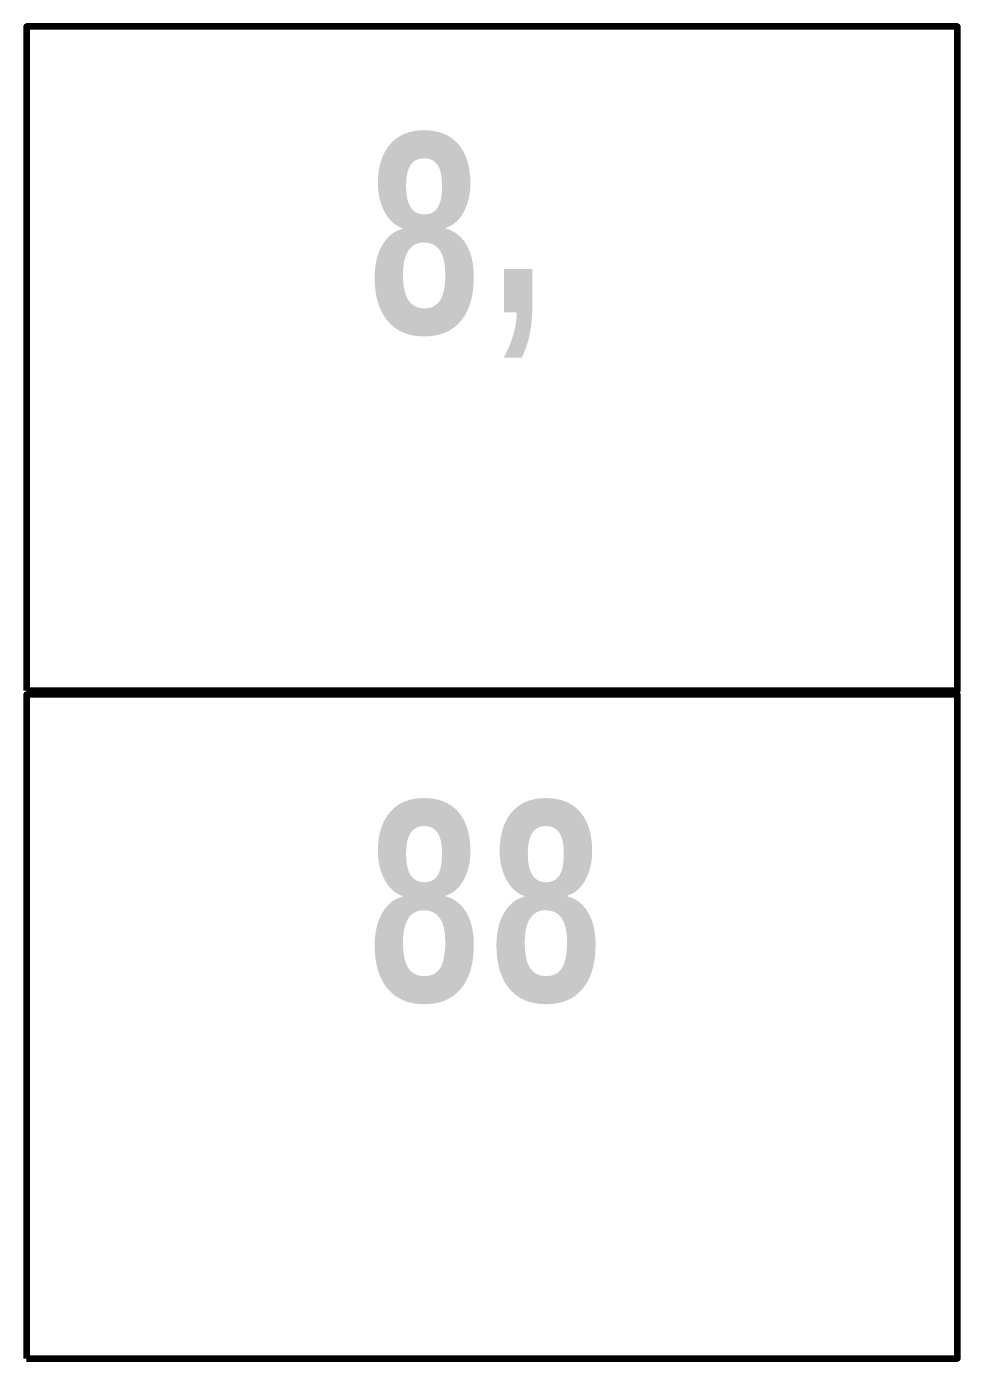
# Model space of a CAD drawing. Header units: inches. Extents: x 19 to 378, y -1 to 556.
# Drawn here: x 141.78 to 168.11, y 257.67 to 295.33 of the extents above; entities that cross this region are included whole.
import ezdxf

# ---------------------------------------------------------------- set-up
doc = ezdxf.new("R2010")
doc.units = ezdxf.units.IN
doc.layers.add('P', color=250, linetype='CONTINUOUS', lineweight=100)
doc.layers.add('Text', color=250, linetype='CONTINUOUS', lineweight=100)
doc.styles.get("Standard").update_dxf_attribs({"font": 'txt', "width": 0.75})

msp = doc.modelspace()

# ---------------------------------------------------------------- linework, layer by layer
at = {"layer": 'P', "color": 0, "linetype": 'CONTINUOUS'}
for points in [[(141.778, 276.556), (168.111, 276.556), (168.111, 295.333), (141.778, 295.333), (141.778, 276.556)], [(141.778, 257.667), (168.111, 257.667), (168.111, 276.444), (141.778, 276.444), (141.778, 257.667)]]:
    msp.add_lwpolyline(points, dxfattribs=at)

# ---------------------------------------------------------------- texts
at = {"layer": 'Text', "color": 0, "linetype": 'CONTINUOUS', "char_height": 5.66667, "width": 6, "attachment_point": 4}
for s, insert in [('{\\fFutura|b1|i0|c1|p15;8}', (151.444, 289.444)), ('{\\fFutura|b1|i0|c1|p15;,}', (154.889, 289.444)), ('{\\fFutura|b1|i0|c1|p15;8}', (151.444, 270.556)), ('{\\fFutura|b1|i0|c1|p15;8}', (154.889, 270.556))]:
    msp.add_mtext(s, dxfattribs=dict(at, insert=insert))

doc.saveas('drawing.dxf')
